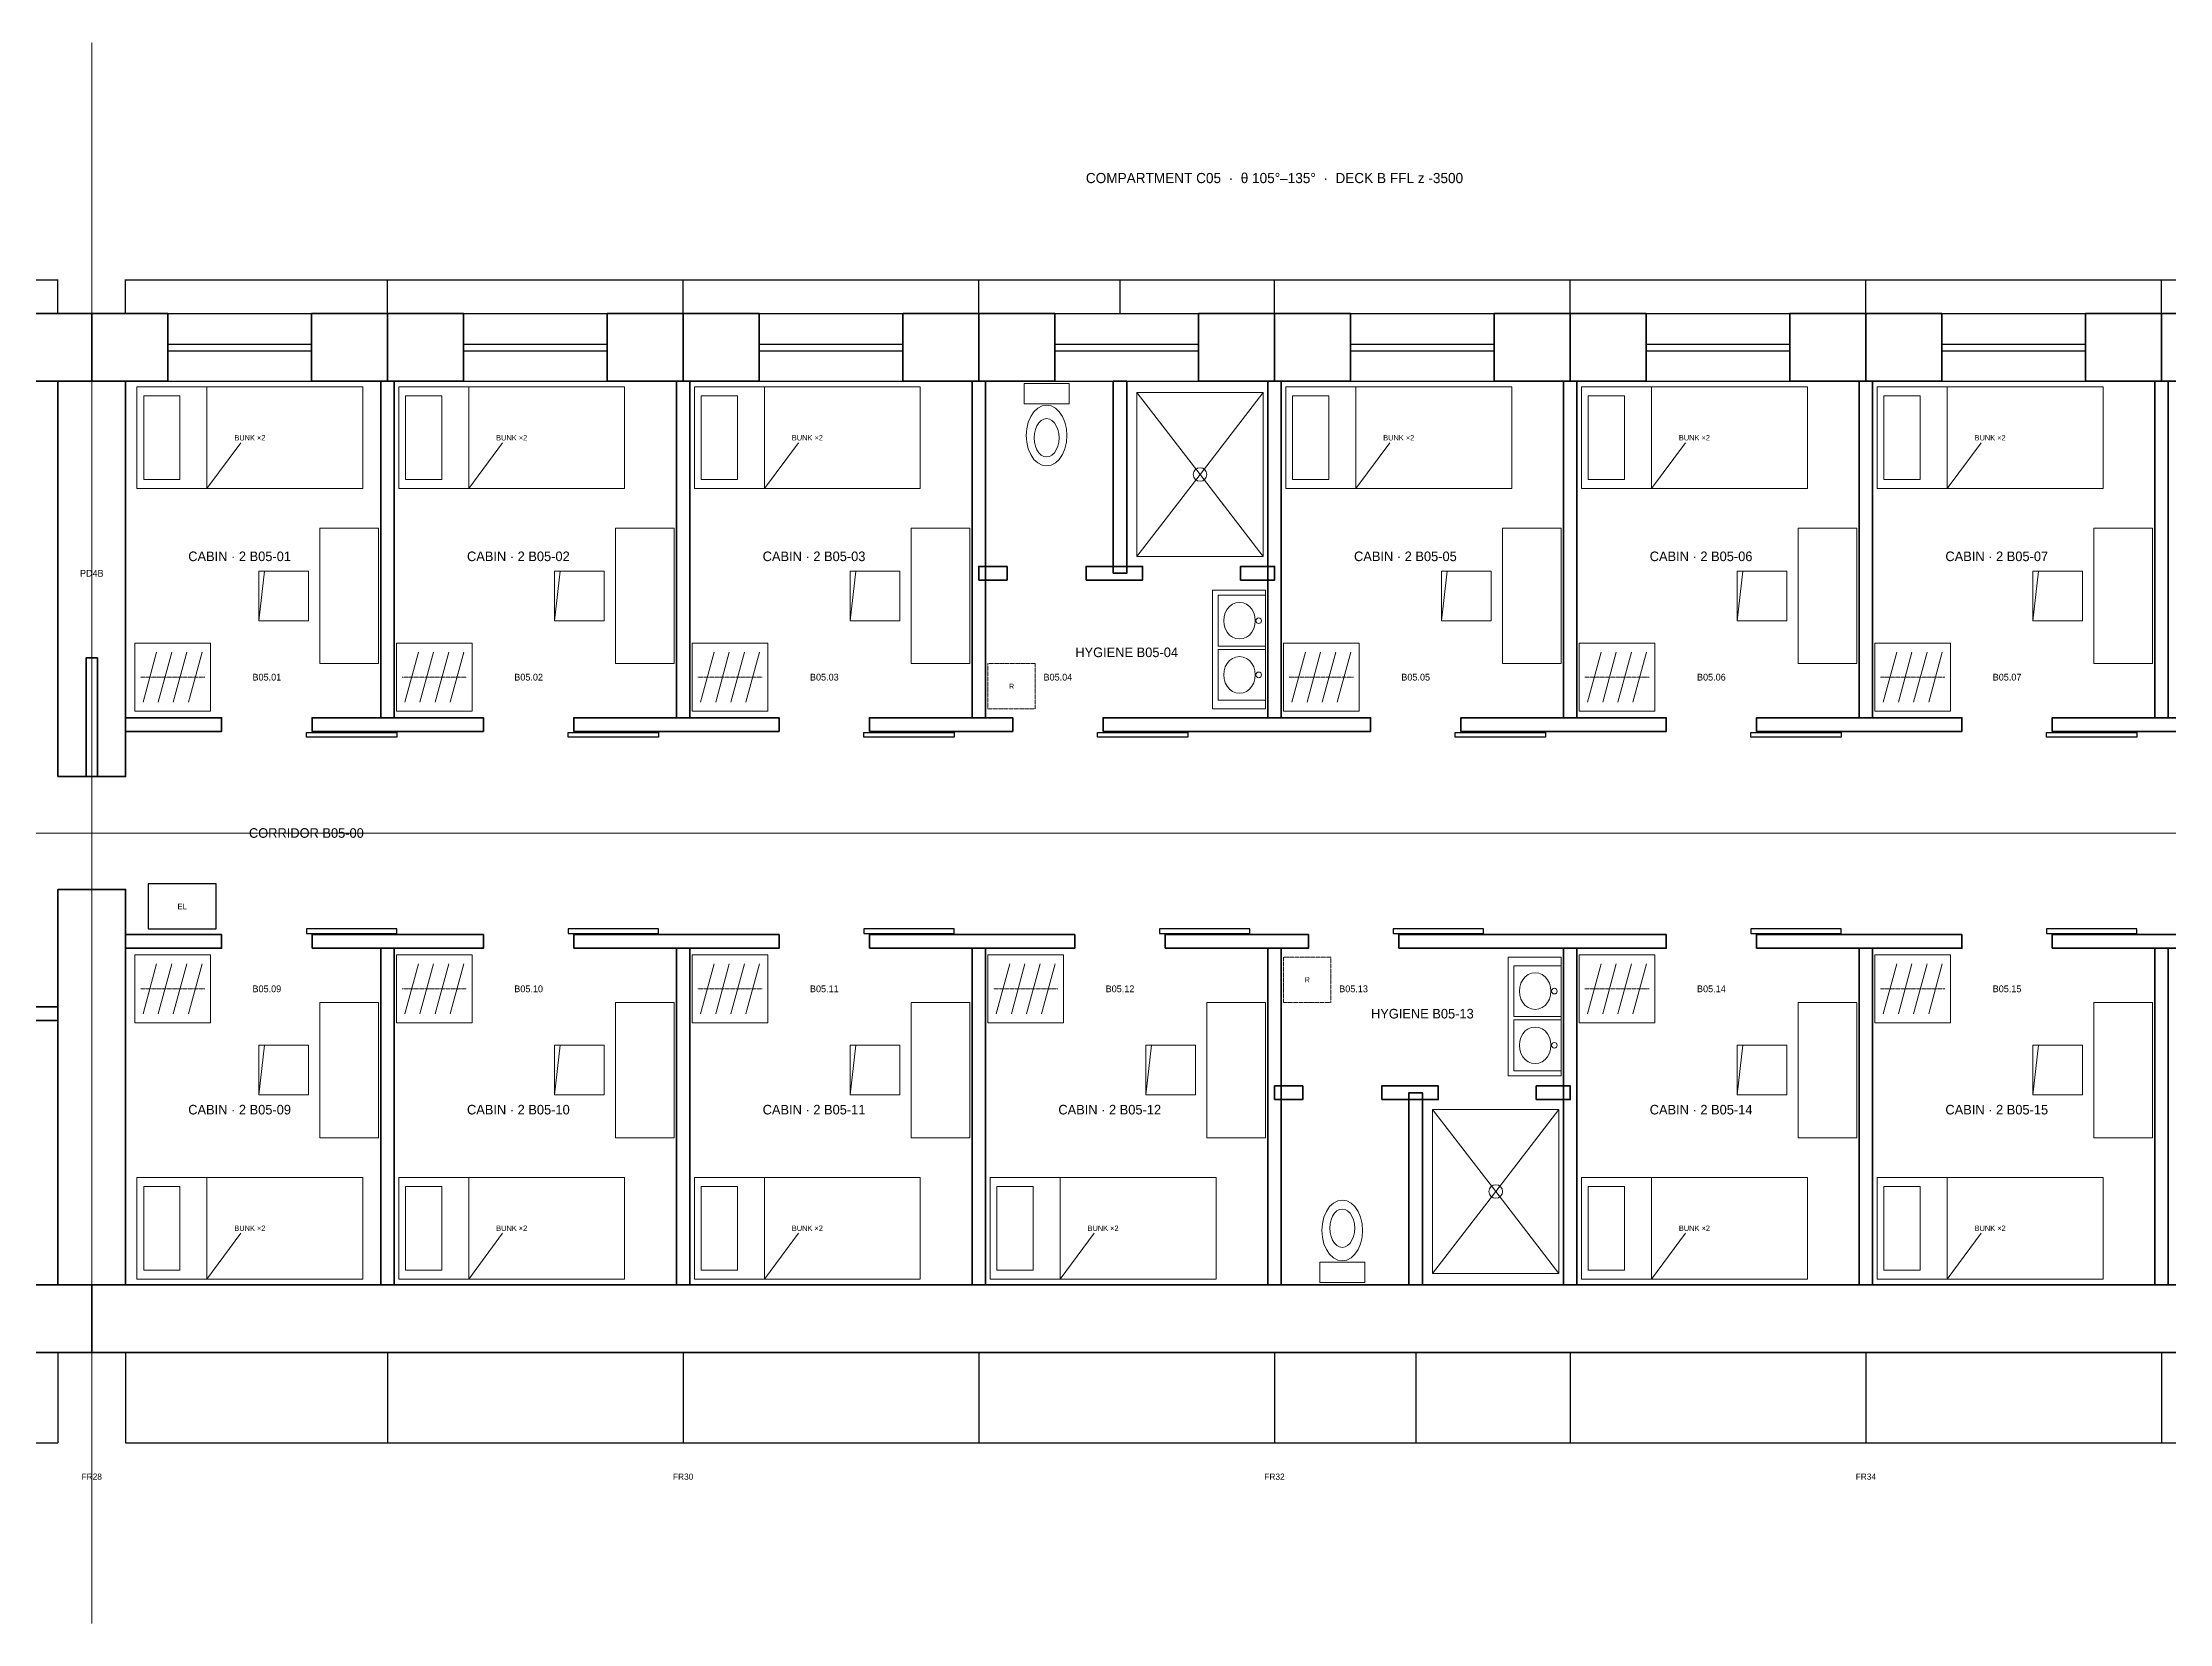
# Model space of a CAD drawing. Header units: millimetres. Extents: x 0 to 254927, y -7000 to 7000.
# Drawn here: x 85140 to 103972, y -7000 to 7000 of the extents above; entities that cross this region are included whole.
import ezdxf
from ezdxf.enums import TextEntityAlignment as Align

# ---------------------------------------------------------------- set-up
doc = ezdxf.new("R2010")
doc.units = ezdxf.units.MM
doc.linetypes.add('CENTER', pattern=[5.08, 3.175, -0.635, 0.635, -0.635])
doc.linetypes.add('DASHED', pattern=[1.524, 1.27, -0.254])
for name, color, linetype, lineweight in [('A-ANNO-DIMS', 2, 'CONTINUOUS', 18), ('A-ANNO-NOTE', 7, 'CONTINUOUS', 18), ('A-ANNO-TEXT', 7, 'CONTINUOUS', 25), ('A-CNTR', 9, 'CENTER', 13), ('A-DOOR', 3, 'CONTINUOUS', 25), ('A-DOOR-PRES', 1, 'CONTINUOUS', 35), ('A-EQPM', 30, 'CONTINUOUS', 25), ('A-EQPM-HIDN', 30, 'DASHED', 18), ('A-FURN', 8, 'CONTINUOUS', 18), ('A-GLAZ', 5, 'CONTINUOUS', 25), ('A-GRID', 9, 'CENTER', 18), ('A-HIDN', 8, 'DASHED', 18), ('A-WALL', 7, 'CONTINUOUS', 35), ('A-WALL-BHD', 7, 'CONTINUOUS', 50), ('A-WALL-PRHU', 7, 'CONTINUOUS', 70)]:
    doc.layers.add(name, color=color, linetype=linetype, lineweight=lineweight)
doc.styles.add('OpenSansCondensed-Light', font='OpenSansCondensed-Light.ttf')
doc.dimstyles.new('EZDXF', dxfattribs={"dimtxt": 0.25, "dimasz": 0.175, "dimexe": 0.375, "dimexo": 0.125, "dimgap": 0.1, "dimtad": 1, "dimlfac": 100, "dimzin": 12, "dimdsep": 46, "dimtxsty": 'OpenSansCondensed-Light', "dimblk": 'ARCHTICK', "dimcen": 2.5, "dimazin": 3, "dimtfac": 0.5, "dimtmove": 2, "dimatfit": 3})

# ---------------------------------------------------------------- blocks, each defined once
blk = doc.blocks.new('_ARCHTICK')
at = {"color": 0, "linetype": 'BYBLOCK', "const_width": 0.15}
blk.add_lwpolyline([(-0.5, -0.5), (0.5, 0.5)], dxfattribs=at)

msp = doc.modelspace()

# ---------------------------------------------------------------- linework, layer by layer
at = {"layer": 'A-ANNO-DIMS'}
for p, q in [((85575.8041, -4700), (85575.8041, -5200)), ((85575.8041, -4700), (85575.8041, -5200)), ((88193.79797, -4700), (88193.79797, -5200)), ((90811.79185, -4700), (90811.79185, -5200)), ((93429.78573, -4700), (93429.78573, -5200)), ((96047.77961, -4700), (96047.77961, -5200)), ((98665.77349, -4700), (98665.77349, -5200)), ((101283.76736, -4700), (101283.76736, -5200)), ((103901.76124, -4700), (103901.76124, -5200))]:
    msp.add_line(p, q, dxfattribs=at)
at = {"layer": 'A-CNTR'}
msp.add_line((0, 0), (254927.41229, 0), dxfattribs=at)
at = {"layer": 'A-DOOR'}
for p, q in [((86725.8041, 900), (86725.8041, 1020)), ((87525.8041, 900), (87525.8041, 1020)), ((89043.79797, 900), (89043.79797, 1020)), ((89843.79797, 900), (89843.79797, 1020)), ((91661.79185, 900), (91661.79185, 1020)), ((92461.79185, 900), (92461.79185, 1020)), ((93729.78573, 900), (93729.78573, 1020)), ((94529.78573, 900), (94529.78573, 1020)), ((96897.77961, 900), (96897.77961, 1020)), ((97697.77961, 900), (97697.77961, 1020)), ((99515.77349, 900), (99515.77349, 1020)), ((100315.77349, 900), (100315.77349, 1020)), ((102133.76736, 900), (102133.76736, 1020)), ((102933.76736, 900), (102933.76736, 1020)), ((86725.8041, -1020), (86725.8041, -900)), ((87525.8041, -1020), (87525.8041, -900)), ((89043.79797, -1020), (89043.79797, -900)), ((89843.79797, -1020), (89843.79797, -900)), ((91661.79185, -1020), (91661.79185, -900)), ((92461.79185, -1020), (92461.79185, -900)), ((94279.78573, -1020), (94279.78573, -900)), ((95079.78573, -1020), (95079.78573, -900)), ((96347.77961, -1020), (96347.77961, -900)), ((97147.77961, -1020), (97147.77961, -900)), ((99515.77349, -1020), (99515.77349, -900)), ((100315.77349, -1020), (100315.77349, -900)), ((102133.76736, -1020), (102133.76736, -900)), ((102933.76736, -1020), (102933.76736, -900))]:
    msp.add_line(p, q, dxfattribs=at)
for points in [[(87475.8041, 890), (88275.8041, 890), (88275.8041, 850), (87475.8041, 850)], [(89793.79797, 890), (90593.79797, 890), (90593.79797, 850), (89793.79797, 850)], [(92411.79185, 890), (93211.79185, 890), (93211.79185, 850), (92411.79185, 850)], [(94479.78573, 890), (95279.78573, 890), (95279.78573, 850), (94479.78573, 850)], [(97647.77961, 890), (98447.77961, 890), (98447.77961, 850), (97647.77961, 850)], [(100265.77349, 890), (101065.77349, 890), (101065.77349, 850), (100265.77349, 850)], [(102883.76736, 890), (103683.76736, 890), (103683.76736, 850), (102883.76736, 850)], [(87475.8041, -890), (88275.8041, -890), (88275.8041, -850), (87475.8041, -850)], [(89793.79797, -890), (90593.79797, -890), (90593.79797, -850), (89793.79797, -850)], [(92411.79185, -890), (93211.79185, -890), (93211.79185, -850), (92411.79185, -850)], [(95029.78573, -890), (95829.78573, -890), (95829.78573, -850), (95029.78573, -850)], [(97097.77961, -890), (97897.77961, -890), (97897.77961, -850), (97097.77961, -850)], [(100265.77349, -890), (101065.77349, -890), (101065.77349, -850), (100265.77349, -850)], [(102883.76736, -890), (103683.76736, -890), (103683.76736, -850), (102883.76736, -850)]]:
    msp.add_lwpolyline(points, close=True, dxfattribs=at)
at = {"layer": 'A-DOOR-PRES'}
for p, q in [((85275.8041, 500), (85875.8041, 500)), ((85275.8041, -500), (85875.8041, -500))]:
    msp.add_line(p, q, dxfattribs=at)
msp.add_lwpolyline([(85525.8041, 500), (85625.8041, 500), (85625.8041, 1550), (85525.8041, 1550)], close=True, dxfattribs=at)
at = {"layer": 'A-EQPM'}
msp.add_lwpolyline([(86075.8041, -850), (86675.8041, -850), (86675.8041, -450), (86075.8041, -450)], close=True, dxfattribs=at)
at = {"layer": 'A-EQPM-HIDN'}
for points in [[(93509.78573, 1100), (93929.78573, 1100), (93929.78573, 1500), (93509.78573, 1500)], [(96127.77961, -1500), (96547.77961, -1500), (96547.77961, -1100), (96127.77961, -1100)]]:
    msp.add_lwpolyline(points, close=True, dxfattribs=at)
at = {"layer": 'A-FURN'}
for p, q in [((86595.8041, 3050), (86595.8041, 3950)), ((88913.79797, 3050), (88913.79797, 3950)), ((91531.79185, 3050), (91531.79185, 3950)), ((94829.78573, 3900), (95388.78267, 3175)), ((95947.77961, 3900), (95388.78267, 3175)), ((96767.77961, 3050), (96767.77961, 3950)), ((99385.77349, 3050), (99385.77349, 3950)), ((102003.76736, 3050), (102003.76736, 3950)), ((86595.8041, 3050), (86895.8041, 3455)), ((88913.79797, 3050), (89213.79797, 3455)), ((91531.79185, 3050), (91831.79185, 3455)), ((96767.77961, 3050), (97067.77961, 3455)), ((99385.77349, 3050), (99685.77349, 3455)), ((102003.76736, 3050), (102303.76736, 3455)), ((94829.78573, 2450), (95388.78267, 3175)), ((95947.77961, 2450), (95388.78267, 3175)), ((87053.79797, 1880), (87103.79797, 2320)), ((89671.79185, 1880), (89721.79185, 2320)), ((92289.78573, 1880), (92339.78573, 2320)), ((97525.77349, 1880), (97575.77349, 2320)), ((100143.76736, 1880), (100193.76736, 2320)), ((102761.76124, 1880), (102811.76124, 2320)), ((86029.8041, 1160), (86149.8041, 1600)), ((86163.8041, 1160), (86283.8041, 1600)), ((86297.8041, 1160), (86417.8041, 1600)), ((86431.8041, 1160), (86551.8041, 1600)), ((88347.79797, 1160), (88467.79797, 1600)), ((88481.79797, 1160), (88601.79797, 1600)), ((88615.79797, 1160), (88735.79797, 1600)), ((88749.79797, 1160), (88869.79797, 1600)), ((90965.79185, 1160), (91085.79185, 1600)), ((91099.79185, 1160), (91219.79185, 1600)), ((91233.79185, 1160), (91353.79185, 1600)), ((91367.79185, 1160), (91487.79185, 1600)), ((96201.77961, 1160), (96321.77961, 1600)), ((96335.77961, 1160), (96455.77961, 1600)), ((96469.77961, 1160), (96589.77961, 1600)), ((96603.77961, 1160), (96723.77961, 1600)), ((98819.77349, 1160), (98939.77349, 1600)), ((98953.77349, 1160), (99073.77349, 1600)), ((99087.77349, 1160), (99207.77349, 1600)), ((99221.77349, 1160), (99341.77349, 1600)), ((101437.76736, 1160), (101557.76736, 1600)), ((101571.76736, 1160), (101691.76736, 1600)), ((101705.76736, 1160), (101825.76736, 1600)), ((101839.76736, 1160), (101959.76736, 1600)), ((86029.8041, -1600), (86149.8041, -1160)), ((86163.8041, -1600), (86283.8041, -1160)), ((86297.8041, -1600), (86417.8041, -1160)), ((86431.8041, -1600), (86551.8041, -1160)), ((88347.79797, -1600), (88467.79797, -1160)), ((88481.79797, -1600), (88601.79797, -1160)), ((88615.79797, -1600), (88735.79797, -1160)), ((88749.79797, -1600), (88869.79797, -1160)), ((90965.79185, -1600), (91085.79185, -1160)), ((91099.79185, -1600), (91219.79185, -1160)), ((91233.79185, -1600), (91353.79185, -1160)), ((91367.79185, -1600), (91487.79185, -1160)), ((93583.78573, -1600), (93703.78573, -1160)), ((93717.78573, -1600), (93837.78573, -1160)), ((93851.78573, -1600), (93971.78573, -1160)), ((93985.78573, -1600), (94105.78573, -1160)), ((98819.77349, -1600), (98939.77349, -1160)), ((98953.77349, -1600), (99073.77349, -1160)), ((99087.77349, -1600), (99207.77349, -1160)), ((99221.77349, -1600), (99341.77349, -1160)), ((101437.76736, -1600), (101557.76736, -1160)), ((101571.76736, -1600), (101691.76736, -1160)), ((101705.76736, -1600), (101825.76736, -1160)), ((101839.76736, -1600), (101959.76736, -1160)), ((87053.79797, -2320), (87103.79797, -1880)), ((89671.79185, -2320), (89721.79185, -1880)), ((92289.78573, -2320), (92339.78573, -1880)), ((94907.77961, -2320), (94957.77961, -1880)), ((100143.76736, -2320), (100193.76736, -1880)), ((102761.76124, -2320), (102811.76124, -1880)), ((97447.77961, -2450), (98006.77655, -3175)), ((98565.77349, -2450), (98006.77655, -3175)), ((86595.8041, -3950), (86595.8041, -3050)), ((88913.79797, -3950), (88913.79797, -3050)), ((91531.79185, -3950), (91531.79185, -3050)), ((94149.78573, -3950), (94149.78573, -3050)), ((97447.77961, -3900), (98006.77655, -3175)), ((98565.77349, -3900), (98006.77655, -3175)), ((99385.77349, -3950), (99385.77349, -3050)), ((102003.76736, -3950), (102003.76736, -3050)), ((86595.8041, -3950), (86895.8041, -3545)), ((88913.79797, -3950), (89213.79797, -3545)), ((91531.79185, -3950), (91831.79185, -3545)), ((94149.78573, -3950), (94449.78573, -3545)), ((99385.77349, -3950), (99685.77349, -3545)), ((102003.76736, -3950), (102303.76736, -3545))]:
    msp.add_line(p, q, dxfattribs=at)
for points in [[(93829.78573, 3800), (94229.78573, 3800), (94229.78573, 3980), (93829.78573, 3980)], [(85975.8041, 3050), (87975.8041, 3050), (87975.8041, 3950), (85975.8041, 3950)], [(86035.8041, 3130), (86355.8041, 3130), (86355.8041, 3870), (86035.8041, 3870)], [(88293.79797, 3050), (90293.79797, 3050), (90293.79797, 3950), (88293.79797, 3950)], [(88353.79797, 3130), (88673.79797, 3130), (88673.79797, 3870), (88353.79797, 3870)], [(90911.79185, 3050), (92911.79185, 3050), (92911.79185, 3950), (90911.79185, 3950)], [(90971.79185, 3130), (91291.79185, 3130), (91291.79185, 3870), (90971.79185, 3870)], [(94209.78573, 3520), (94205.27275, 3580.08065), (94191.96013, 3637.14861), (94170.5154, 3688.34225), (94142.01389, 3731.0945), (94107.8848, 3763.26159), (94069.8395, 3783.23054), (94029.78573, 3790), (93989.73196, 3783.23054), (93951.68666, 3763.26159), (93917.55757, 3731.0945), (93889.05606, 3688.34225), (93867.61133, 3637.14861), (93854.29871, 3580.08065), (93849.78573, 3520), (93854.29871, 3459.91935), (93867.61133, 3402.85139), (93889.05606, 3351.65775), (93917.55757, 3308.9055), (93951.68666, 3276.73841), (93989.73196, 3256.76946), (94029.78573, 3250), (94069.8395, 3256.76946), (94107.8848, 3276.73841), (94142.01389, 3308.9055), (94170.5154, 3351.65775), (94191.96013, 3402.85139), (94205.27275, 3459.91935)], [(94829.78573, 2450), (95947.77961, 2450), (95947.77961, 3900), (94829.78573, 3900)], [(96147.77961, 3050), (98147.77961, 3050), (98147.77961, 3950), (96147.77961, 3950)], [(96207.77961, 3130), (96527.77961, 3130), (96527.77961, 3870), (96207.77961, 3870)], [(98765.77349, 3050), (100765.77349, 3050), (100765.77349, 3950), (98765.77349, 3950)], [(98825.77349, 3130), (99145.77349, 3130), (99145.77349, 3870), (98825.77349, 3870)], [(101383.76736, 3050), (103383.76736, 3050), (103383.76736, 3950), (101383.76736, 3950)], [(101443.76736, 3130), (101763.76736, 3130), (101763.76736, 3870), (101443.76736, 3870)], [(94139.78573, 3500), (94137.0278, 3537.82856), (94128.89231, 3573.76024), (94115.78719, 3605.99327), (94098.36961, 3632.91135), (94077.51294, 3653.16471), (94054.26303, 3665.73775), (94029.78573, 3670), (94005.30843, 3665.73775), (93982.05852, 3653.16471), (93961.20185, 3632.91135), (93943.78427, 3605.99327), (93930.67915, 3573.76024), (93922.54366, 3537.82856), (93919.78573, 3500), (93922.54366, 3462.17144), (93930.67915, 3426.23976), (93943.78427, 3394.00673), (93961.20185, 3367.08865), (93982.05852, 3346.83529), (94005.30843, 3334.26225), (94029.78573, 3330), (94054.26303, 3334.26225), (94077.51294, 3346.83529), (94098.36961, 3367.08865), (94115.78719, 3394.00673), (94128.89231, 3426.23976), (94137.0278, 3462.17144)], [(87593.79797, 1500), (88113.79797, 1500), (88113.79797, 2700), (87593.79797, 2700)], [(90211.79185, 1500), (90731.79185, 1500), (90731.79185, 2700), (90211.79185, 2700)], [(92829.78573, 1500), (93349.78573, 1500), (93349.78573, 2700), (92829.78573, 2700)], [(98065.77349, 1500), (98585.77349, 1500), (98585.77349, 2700), (98065.77349, 2700)], [(100683.76736, 1500), (101203.76736, 1500), (101203.76736, 2700), (100683.76736, 2700)], [(103301.76124, 1500), (103821.76124, 1500), (103821.76124, 2700), (103301.76124, 2700)], [(87053.79797, 1880), (87493.79797, 1880), (87493.79797, 2320), (87053.79797, 2320)], [(89671.79185, 1880), (90111.79185, 1880), (90111.79185, 2320), (89671.79185, 2320)], [(92289.78573, 1880), (92729.78573, 1880), (92729.78573, 2320), (92289.78573, 2320)], [(97525.77349, 1880), (97965.77349, 1880), (97965.77349, 2320), (97525.77349, 2320)], [(100143.76736, 1880), (100583.76736, 1880), (100583.76736, 2320), (100143.76736, 2320)], [(102761.76124, 1880), (103201.76124, 1880), (103201.76124, 2320), (102761.76124, 2320)], [(95497.77961, 1100), (95967.77961, 1100), (95967.77961, 2150), (95497.77961, 2150)], [(95547.77961, 1655), (95967.77961, 1655), (95967.77961, 2105), (95547.77961, 2105)], [(95877.77961, 1880), (95874.26952, 1916.04839), (95863.91525, 1950.28917), (95847.23602, 1981.00535), (95825.06818, 2006.6567), (95798.52333, 2025.95696), (95768.93254, 2037.93832), (95737.77961, 2042), (95706.62668, 2037.93832), (95677.03588, 2025.95696), (95650.49104, 2006.6567), (95628.3232, 1981.00535), (95611.64397, 1950.28917), (95601.2897, 1916.04839), (95597.77961, 1880), (95601.2897, 1843.95161), (95611.64397, 1809.71083), (95628.3232, 1778.99465), (95650.49104, 1753.3433), (95677.03588, 1734.04304), (95706.62668, 1722.06168), (95737.77961, 1718), (95768.93254, 1722.06168), (95798.52333, 1734.04304), (95825.06818, 1753.3433), (95847.23602, 1778.99465), (95863.91525, 1809.71083), (95874.26952, 1843.95161)], [(85955.8041, 1080), (86625.8041, 1080), (86625.8041, 1680), (85955.8041, 1680)], [(88273.79797, 1080), (88943.79797, 1080), (88943.79797, 1680), (88273.79797, 1680)], [(90891.79185, 1080), (91561.79185, 1080), (91561.79185, 1680), (90891.79185, 1680)], [(95547.77961, 1175), (95967.77961, 1175), (95967.77961, 1625), (95547.77961, 1625)], [(95877.77961, 1400), (95874.26952, 1436.04839), (95863.91525, 1470.28917), (95847.23602, 1501.00535), (95825.06818, 1526.6567), (95798.52333, 1545.95696), (95768.93254, 1557.93832), (95737.77961, 1562), (95706.62668, 1557.93832), (95677.03588, 1545.95696), (95650.49104, 1526.6567), (95628.3232, 1501.00535), (95611.64397, 1470.28917), (95601.2897, 1436.04839), (95597.77961, 1400), (95601.2897, 1363.95161), (95611.64397, 1329.71083), (95628.3232, 1298.99465), (95650.49104, 1273.3433), (95677.03588, 1254.04304), (95706.62668, 1242.06168), (95737.77961, 1238), (95768.93254, 1242.06168), (95798.52333, 1254.04304), (95825.06818, 1273.3433), (95847.23602, 1298.99465), (95863.91525, 1329.71083), (95874.26952, 1363.95161)], [(96127.77961, 1080), (96797.77961, 1080), (96797.77961, 1680), (96127.77961, 1680)], [(98745.77349, 1080), (99415.77349, 1080), (99415.77349, 1680), (98745.77349, 1680)], [(101363.76736, 1080), (102033.76736, 1080), (102033.76736, 1680), (101363.76736, 1680)], [(85955.8041, -1680), (86625.8041, -1680), (86625.8041, -1080), (85955.8041, -1080)], [(88273.79797, -1680), (88943.79797, -1680), (88943.79797, -1080), (88273.79797, -1080)], [(90891.79185, -1680), (91561.79185, -1680), (91561.79185, -1080), (90891.79185, -1080)], [(93509.78573, -1680), (94179.78573, -1680), (94179.78573, -1080), (93509.78573, -1080)], [(98115.77349, -2150), (98585.77349, -2150), (98585.77349, -1100), (98115.77349, -1100)], [(98745.77349, -1680), (99415.77349, -1680), (99415.77349, -1080), (98745.77349, -1080)], [(101363.76736, -1680), (102033.76736, -1680), (102033.76736, -1080), (101363.76736, -1080)], [(98165.77349, -1625), (98585.77349, -1625), (98585.77349, -1175), (98165.77349, -1175)], [(98495.77349, -1400), (98492.26339, -1363.95161), (98481.90913, -1329.71083), (98465.22989, -1298.99465), (98443.06206, -1273.3433), (98416.51721, -1254.04304), (98386.92642, -1242.06168), (98355.77349, -1238), (98324.62055, -1242.06168), (98295.02976, -1254.04304), (98268.48491, -1273.3433), (98246.31708, -1298.99465), (98229.63784, -1329.71083), (98219.28358, -1363.95161), (98215.77349, -1400), (98219.28358, -1436.04839), (98229.63784, -1470.28917), (98246.31708, -1501.00535), (98268.48491, -1526.6567), (98295.02976, -1545.95696), (98324.62055, -1557.93832), (98355.77349, -1562), (98386.92642, -1557.93832), (98416.51721, -1545.95696), (98443.06206, -1526.6567), (98465.22989, -1501.00535), (98481.90913, -1470.28917), (98492.26339, -1436.04839)], [(87593.79797, -2700), (88113.79797, -2700), (88113.79797, -1500), (87593.79797, -1500)], [(90211.79185, -2700), (90731.79185, -2700), (90731.79185, -1500), (90211.79185, -1500)], [(92829.78573, -2700), (93349.78573, -2700), (93349.78573, -1500), (92829.78573, -1500)], [(95447.77961, -2700), (95967.77961, -2700), (95967.77961, -1500), (95447.77961, -1500)], [(100683.76736, -2700), (101203.76736, -2700), (101203.76736, -1500), (100683.76736, -1500)], [(103301.76124, -2700), (103821.76124, -2700), (103821.76124, -1500), (103301.76124, -1500)], [(98165.77349, -2105), (98585.77349, -2105), (98585.77349, -1655), (98165.77349, -1655)], [(87053.79797, -2320), (87493.79797, -2320), (87493.79797, -1880), (87053.79797, -1880)], [(89671.79185, -2320), (90111.79185, -2320), (90111.79185, -1880), (89671.79185, -1880)], [(92289.78573, -2320), (92729.78573, -2320), (92729.78573, -1880), (92289.78573, -1880)], [(94907.77961, -2320), (95347.77961, -2320), (95347.77961, -1880), (94907.77961, -1880)], [(98495.77349, -1880), (98492.26339, -1843.95161), (98481.90913, -1809.71083), (98465.22989, -1778.99465), (98443.06206, -1753.3433), (98416.51721, -1734.04304), (98386.92642, -1722.06168), (98355.77349, -1718), (98324.62055, -1722.06168), (98295.02976, -1734.04304), (98268.48491, -1753.3433), (98246.31708, -1778.99465), (98229.63784, -1809.71083), (98219.28358, -1843.95161), (98215.77349, -1880), (98219.28358, -1916.04839), (98229.63784, -1950.28917), (98246.31708, -1981.00535), (98268.48491, -2006.6567), (98295.02976, -2025.95696), (98324.62055, -2037.93832), (98355.77349, -2042), (98386.92642, -2037.93832), (98416.51721, -2025.95696), (98443.06206, -2006.6567), (98465.22989, -1981.00535), (98481.90913, -1950.28917), (98492.26339, -1916.04839)], [(100143.76736, -2320), (100583.76736, -2320), (100583.76736, -1880), (100143.76736, -1880)], [(102761.76124, -2320), (103201.76124, -2320), (103201.76124, -1880), (102761.76124, -1880)], [(97447.77961, -3900), (98565.77349, -3900), (98565.77349, -2450), (97447.77961, -2450)], [(85975.8041, -3950), (87975.8041, -3950), (87975.8041, -3050), (85975.8041, -3050)], [(86035.8041, -3870), (86355.8041, -3870), (86355.8041, -3130), (86035.8041, -3130)], [(88293.79797, -3950), (90293.79797, -3950), (90293.79797, -3050), (88293.79797, -3050)], [(88353.79797, -3870), (88673.79797, -3870), (88673.79797, -3130), (88353.79797, -3130)], [(90911.79185, -3950), (92911.79185, -3950), (92911.79185, -3050), (90911.79185, -3050)], [(90971.79185, -3870), (91291.79185, -3870), (91291.79185, -3130), (90971.79185, -3130)], [(93529.78573, -3950), (95529.78573, -3950), (95529.78573, -3050), (93529.78573, -3050)], [(93589.78573, -3870), (93909.78573, -3870), (93909.78573, -3130), (93589.78573, -3130)], [(98765.77349, -3950), (100765.77349, -3950), (100765.77349, -3050), (98765.77349, -3050)], [(98825.77349, -3870), (99145.77349, -3870), (99145.77349, -3130), (98825.77349, -3130)], [(101383.76736, -3950), (103383.76736, -3950), (103383.76736, -3050), (101383.76736, -3050)], [(101443.76736, -3870), (101763.76736, -3870), (101763.76736, -3130), (101443.76736, -3130)], [(96827.77961, -3520), (96823.26663, -3459.91935), (96809.954, -3402.85139), (96788.50927, -3351.65775), (96760.00777, -3308.9055), (96725.87868, -3276.73841), (96687.83338, -3256.76946), (96647.77961, -3250), (96607.72584, -3256.76946), (96569.68053, -3276.73841), (96535.55144, -3308.9055), (96507.04994, -3351.65775), (96485.60521, -3402.85139), (96472.29258, -3459.91935), (96467.77961, -3520), (96472.29258, -3580.08065), (96485.60521, -3637.14861), (96507.04994, -3688.34225), (96535.55144, -3731.0945), (96569.68053, -3763.26159), (96607.72584, -3783.23054), (96647.77961, -3790), (96687.83338, -3783.23054), (96725.87868, -3763.26159), (96760.00777, -3731.0945), (96788.50927, -3688.34225), (96809.954, -3637.14861), (96823.26663, -3580.08065)], [(96757.77961, -3500), (96755.02168, -3462.17144), (96746.88618, -3426.23976), (96733.78107, -3394.00673), (96716.36349, -3367.08865), (96695.50682, -3346.83529), (96672.25691, -3334.26225), (96647.77961, -3330), (96623.3023, -3334.26225), (96600.0524, -3346.83529), (96579.19573, -3367.08865), (96561.77814, -3394.00673), (96548.67303, -3426.23976), (96540.53754, -3462.17144), (96537.77961, -3500), (96540.53754, -3537.82856), (96548.67303, -3573.76024), (96561.77814, -3605.99327), (96579.19573, -3632.91135), (96600.0524, -3653.16471), (96623.3023, -3665.73775), (96647.77961, -3670), (96672.25691, -3665.73775), (96695.50682, -3653.16471), (96716.36349, -3632.91135), (96733.78107, -3605.99327), (96746.88618, -3573.76024), (96755.02168, -3537.82856)], [(96447.77961, -3980), (96847.77961, -3980), (96847.77961, -3800), (96447.77961, -3800)]]:
    msp.add_lwpolyline(points, close=True, dxfattribs=at)
for centre, radius in [((95388.78267, 3175), 60), ((95907.77961, 1880), 25), ((95907.77961, 1400), 25), ((98525.77349, -1400), 25), ((98525.77349, -1880), 25), ((98006.77655, -3175), 60)]:
    msp.add_circle(centre, radius, dxfattribs=at)
at = {"layer": 'A-GLAZ'}
for p, q in [((86248.4374, 4600), (87521.16467, 4600)), ((88866.43128, 4600), (90139.15855, 4600)), ((91484.42515, 4600), (92757.15243, 4600)), ((94102.41903, 4600), (95375.14631, 4600)), ((96720.41291, 4600), (97993.14018, 4600)), ((99338.40679, 4600), (100611.13406, 4600)), ((101956.40067, 4600), (103229.12794, 4600)), ((86248.4374, 4330), (87521.16467, 4330)), ((86248.4374, 4270), (87521.16467, 4270)), ((88866.43128, 4330), (90139.15855, 4330)), ((88866.43128, 4270), (90139.15855, 4270)), ((91484.42515, 4330), (92757.15243, 4330)), ((91484.42515, 4270), (92757.15243, 4270)), ((94102.41903, 4330), (95375.14631, 4330)), ((94102.41903, 4270), (95375.14631, 4270)), ((96720.41291, 4330), (97993.14018, 4330)), ((96720.41291, 4270), (97993.14018, 4270)), ((99338.40679, 4330), (100611.13406, 4330)), ((99338.40679, 4270), (100611.13406, 4270)), ((101956.40067, 4330), (103229.12794, 4330)), ((101956.40067, 4270), (103229.12794, 4270)), ((86248.4374, 4000), (87521.16467, 4000)), ((88866.43128, 4000), (90139.15855, 4000)), ((91484.42515, 4000), (92757.15243, 4000)), ((94102.41903, 4000), (95375.14631, 4000)), ((96720.41291, 4000), (97993.14018, 4000)), ((99338.40679, 4000), (100611.13406, 4000)), ((101956.40067, 4000), (103229.12794, 4000))]:
    msp.add_line(p, q, dxfattribs=at)
at = {"layer": 'A-GRID'}
msp.add_line((85575.8041, -7000), (85575.8041, 7000), dxfattribs=at)
msp.add_line((85575.8041, -7000), (85575.8041, 7000), dxfattribs=at)
at = {"layer": 'A-HIDN'}
for p, q in [((86005.8041, 1380), (86575.8041, 1380)), ((88323.79797, 1380), (88893.79797, 1380)), ((90941.79185, 1380), (91511.79185, 1380)), ((96177.77961, 1380), (96747.77961, 1380)), ((98795.77349, 1380), (99365.77349, 1380)), ((101413.76736, 1380), (101983.76736, 1380)), ((85575.8041, -500), (85575.8041, 500)), ((86005.8041, -1380), (86575.8041, -1380)), ((88323.79797, -1380), (88893.79797, -1380)), ((90941.79185, -1380), (91511.79185, -1380)), ((93559.78573, -1380), (94129.78573, -1380)), ((98795.77349, -1380), (99365.77349, -1380)), ((101413.76736, -1380), (101983.76736, -1380))]:
    msp.add_line(p, q, dxfattribs=at)
at = {"layer": 'A-WALL'}
for points in [[(88133.79797, 1020), (88253.79797, 1020), (88253.79797, 4000), (88133.79797, 4000)], [(90751.79185, 1020), (90871.79185, 1020), (90871.79185, 4000), (90751.79185, 4000)], [(93369.78573, 1020), (93489.78573, 1020), (93489.78573, 4000), (93369.78573, 4000)], [(94619.78573, 2300), (94739.78573, 2300), (94739.78573, 4000), (94619.78573, 4000)], [(95987.77961, 1020), (96107.77961, 1020), (96107.77961, 4000), (95987.77961, 4000)], [(98605.77349, 1020), (98725.77349, 1020), (98725.77349, 4000), (98605.77349, 4000)], [(101223.76736, 1020), (101343.76736, 1020), (101343.76736, 4000), (101223.76736, 4000)], [(103841.76124, 1020), (103961.76124, 1020), (103961.76124, 4000), (103841.76124, 4000)], [(93429.78573, 2240), (93679.78573, 2240), (93679.78573, 2360), (93429.78573, 2360)], [(94379.78573, 2240), (94879.78573, 2240), (94879.78573, 2360), (94379.78573, 2360)], [(95747.77961, 2240), (96047.77961, 2240), (96047.77961, 2360), (95747.77961, 2360)], [(85875.8041, 900), (86725.8041, 900), (86725.8041, 1020), (85875.8041, 1020)], [(87525.8041, 900), (89043.79797, 900), (89043.79797, 1020), (87525.8041, 1020)], [(89843.79797, 900), (91661.79185, 900), (91661.79185, 1020), (89843.79797, 1020)], [(92461.79185, 900), (93729.78573, 900), (93729.78573, 1020), (92461.79185, 1020)], [(94529.78573, 900), (96897.77961, 900), (96897.77961, 1020), (94529.78573, 1020)], [(97697.77961, 900), (99515.77349, 900), (99515.77349, 1020), (97697.77961, 1020)], [(100315.77349, 900), (102133.76736, 900), (102133.76736, 1020), (100315.77349, 1020)], [(102933.76736, 900), (104751.76124, 900), (104751.76124, 1020), (102933.76736, 1020)], [(85875.8041, -1020), (86725.8041, -1020), (86725.8041, -900), (85875.8041, -900)], [(87525.8041, -1020), (89043.79797, -1020), (89043.79797, -900), (87525.8041, -900)], [(89843.79797, -1020), (91661.79185, -1020), (91661.79185, -900), (89843.79797, -900)], [(92461.79185, -1020), (94279.78573, -1020), (94279.78573, -900), (92461.79185, -900)], [(95079.78573, -1020), (96347.77961, -1020), (96347.77961, -900), (95079.78573, -900)], [(97147.77961, -1020), (99515.77349, -1020), (99515.77349, -900), (97147.77961, -900)], [(100315.77349, -1020), (102133.76736, -1020), (102133.76736, -900), (100315.77349, -900)], [(102933.76736, -1020), (104751.76124, -1020), (104751.76124, -900), (102933.76736, -900)], [(88133.79797, -4000), (88253.79797, -4000), (88253.79797, -1020), (88133.79797, -1020)], [(90751.79185, -4000), (90871.79185, -4000), (90871.79185, -1020), (90751.79185, -1020)], [(93369.78573, -4000), (93489.78573, -4000), (93489.78573, -1020), (93369.78573, -1020)], [(95987.77961, -4000), (96107.77961, -4000), (96107.77961, -1020), (95987.77961, -1020)], [(98605.77349, -4000), (98725.77349, -4000), (98725.77349, -1020), (98605.77349, -1020)], [(101223.76736, -4000), (101343.76736, -4000), (101343.76736, -1020), (101223.76736, -1020)], [(103841.76124, -4000), (103961.76124, -4000), (103961.76124, -1020), (103841.76124, -1020)], [(84303.82858, -1660), (85275.8041, -1660), (85275.8041, -1540), (84303.82858, -1540)], [(96047.77961, -2360), (96297.77961, -2360), (96297.77961, -2240), (96047.77961, -2240)], [(96997.77961, -2360), (97497.77961, -2360), (97497.77961, -2240), (96997.77961, -2240)], [(98365.77349, -2360), (98665.77349, -2360), (98665.77349, -2240), (98365.77349, -2240)], [(97237.77961, -4000), (97357.77961, -4000), (97357.77961, -2300), (97237.77961, -2300)]]:
    msp.add_lwpolyline(points, close=True, dxfattribs=at)
at = {"layer": 'A-WALL-BHD'}
for points in [[(85275.8041, 500), (85875.8041, 500), (85875.8041, 4000), (85275.8041, 4000)], [(85275.8041, -4000), (85875.8041, -4000), (85875.8041, -500), (85275.8041, -500)]]:
    msp.add_lwpolyline(points, close=True, dxfattribs=at)
at = {"layer": 'A-WALL-PRHU'}
for points in [[(84903.17079, 4000), (85575.8041, 4000), (85575.8041, 4600), (84903.17079, 4600)], [(85575.8041, 4000), (86248.4374, 4000), (86248.4374, 4600), (85575.8041, 4600)], [(87521.16467, 4000), (88193.79797, 4000), (88193.79797, 4600), (87521.16467, 4600)], [(88193.79797, 4000), (88866.43128, 4000), (88866.43128, 4600), (88193.79797, 4600)], [(90139.15855, 4000), (90811.79185, 4000), (90811.79185, 4600), (90139.15855, 4600)], [(90811.79185, 4000), (91484.42515, 4000), (91484.42515, 4600), (90811.79185, 4600)], [(92757.15243, 4000), (93429.78573, 4000), (93429.78573, 4600), (92757.15243, 4600)], [(93429.78573, 4000), (94102.41903, 4000), (94102.41903, 4600), (93429.78573, 4600)], [(95375.14631, 4000), (96047.77961, 4000), (96047.77961, 4600), (95375.14631, 4600)], [(96047.77961, 4000), (96720.41291, 4000), (96720.41291, 4600), (96047.77961, 4600)], [(97993.14018, 4000), (98665.77349, 4000), (98665.77349, 4600), (97993.14018, 4600)], [(98665.77349, 4000), (99338.40679, 4000), (99338.40679, 4600), (98665.77349, 4600)], [(100611.13406, 4000), (101283.76736, 4000), (101283.76736, 4600), (100611.13406, 4600)], [(101283.76736, 4000), (101956.40067, 4000), (101956.40067, 4600), (101283.76736, 4600)], [(103229.12794, 4000), (103901.76124, 4000), (103901.76124, 4600), (103229.12794, 4600)], [(103901.76124, 4000), (104574.39454, 4000), (104574.39454, 4600), (103901.76124, 4600)], [(64631.85307, -4600), (85575.8041, -4600), (85575.8041, -4000), (64631.85307, -4000)], [(85575.8041, -4600), (106519.75512, -4600), (106519.75512, -4000), (85575.8041, -4000)]]:
    msp.add_lwpolyline(points, close=True, dxfattribs=at)

# ---------------------------------------------------------------- texts
at = {"layer": 'A-ANNO-NOTE'}
for s, height, p in [('BUNK ×2', 47.5, (86975.8041, 3500)), ('BUNK ×2', 47.5, (89293.79797, 3500)), ('BUNK ×2', 47.5, (91911.79185, 3500)), ('BUNK ×2', 47.5, (97147.77961, 3500)), ('BUNK ×2', 47.5, (99765.77349, 3500)), ('BUNK ×2', 47.5, (102383.76736, 3500)), ('R', 45, (93719.78573, 1300)), ('EL', 50, (86375.8041, -650)), ('R', 45, (96337.77961, -1300)), ('BUNK ×2', 47.5, (86975.8041, -3500)), ('BUNK ×2', 47.5, (89293.79797, -3500)), ('BUNK ×2', 47.5, (91911.79185, -3500)), ('BUNK ×2', 47.5, (94529.78573, -3500)), ('BUNK ×2', 47.5, (99765.77349, -3500)), ('BUNK ×2', 47.5, (102383.76736, -3500)), ('FR28', 55, (85575.8041, -5700)), ('FR28', 55, (85575.8041, -5700)), ('FR30', 55, (90811.79185, -5700)), ('FR32', 55, (96047.77961, -5700)), ('FR34', 55, (101283.76736, -5700))]:
    msp.add_text(s, height=height, dxfattribs=at).set_placement(p, align=Align.MIDDLE_CENTER)
at = {"layer": 'A-ANNO-TEXT'}
for s, height, p in [('COMPARTMENT C05  ·  θ 105°–135°  ·  DECK B FFL z -3500', 90, (96047.77961, 5800)), ('CABIN · 2 B05-01', 85, (86884.80103, 2450)), ('CABIN · 2 B05-02', 85, (89352.79491, 2450)), ('CABIN · 2 B05-03', 85, (91970.78879, 2450)), ('CABIN · 2 B05-05', 85, (97206.77655, 2450)), ('CABIN · 2 B05-06', 85, (99824.77042, 2450)), ('CABIN · 2 B05-07', 85, (102442.7643, 2450)), ('PD4B', 60, (85575.8041, 2300)), ('HYGIENE B05-04', 85, (94738.78267, 1600)), ('B05.01', 60, (87125.8041, 1380)), ('B05.02', 60, (89443.79797, 1380)), ('B05.03', 60, (92061.79185, 1380)), ('B05.04', 60, (94129.78573, 1380)), ('B05.05', 60, (97297.77961, 1380)), ('B05.06', 60, (99915.77349, 1380)), ('B05.07', 60, (102533.76736, 1380)), ('CORRIDOR B05-00', 85, (87475.8041, 0)), ('B05.09', 60, (87125.8041, -1380)), ('B05.10', 60, (89443.79797, -1380)), ('B05.11', 60, (92061.79185, -1380)), ('B05.12', 60, (94679.78573, -1380)), ('B05.13', 60, (96747.77961, -1380)), ('B05.14', 60, (99915.77349, -1380)), ('B05.15', 60, (102533.76736, -1380)), ('HYGIENE B05-13', 85, (97356.77655, -1600)), ('CABIN · 2 B05-09', 85, (86884.80103, -2450)), ('CABIN · 2 B05-10', 85, (89352.79491, -2450)), ('CABIN · 2 B05-11', 85, (91970.78879, -2450)), ('CABIN · 2 B05-12', 85, (94588.78267, -2450)), ('CABIN · 2 B05-14', 85, (99824.77042, -2450)), ('CABIN · 2 B05-15', 85, (102442.7643, -2450))]:
    msp.add_text(s, height=height, dxfattribs=at).set_placement(p, align=Align.MIDDLE_CENTER)

# ---------------------------------------------------------------- dimensions: what is measured, and where the dimension line sits
at = {"layer": 'A-ANNO-DIMS'}
for base, p1, p2 in [((71104, 4900), (71104, 4600), (85275.8041, 4600)), ((85875.8041, 4900), (85875.8041, 4600), (88194, 4600)), ((88194, 4900), (88194, 4600), (90812, 4600)), ((90812, 4900), (90812, 4600), (93430, 4600)), ((93430, 4900), (93430, 4600), (94680, 4600)), ((94680, 4900), (94680, 4600), (96048, 4600)), ((96048, 4900), (96048, 4600), (98666, 4600)), ((98666, 4900), (98666, 4600), (101284, 4600)), ((101284, 4900), (101284, 4600), (103902, 4600)), ((103902, 4900), (103902, 4600), (106219.75512, 4600)), ((82704, -5400), (82704, -4600), (85275.8041, -4600)), ((85875.8041, -5400), (85875.8041, -4600), (88194, -4600)), ((88194, -5400), (88194, -4600), (90812, -4600)), ((90812, -5400), (90812, -4600), (93430, -4600)), ((93430, -5400), (93430, -4600), (96048, -4600)), ((96048, -5400), (96048, -4600), (97298, -4600)), ((97298, -5400), (97298, -4600), (98666, -4600)), ((98666, -5400), (98666, -4600), (101284, -4600)), ((101284, -5400), (101284, -4600), (103902, -4600)), ((103902, -5400), (103902, -4600), (106219.75512, -4600))]:
    msp.add_linear_dim(base=base, p1=p1, p2=p2, dimstyle='EZDXF', dxfattribs=at).render()

doc.saveas('drawing.dxf')
